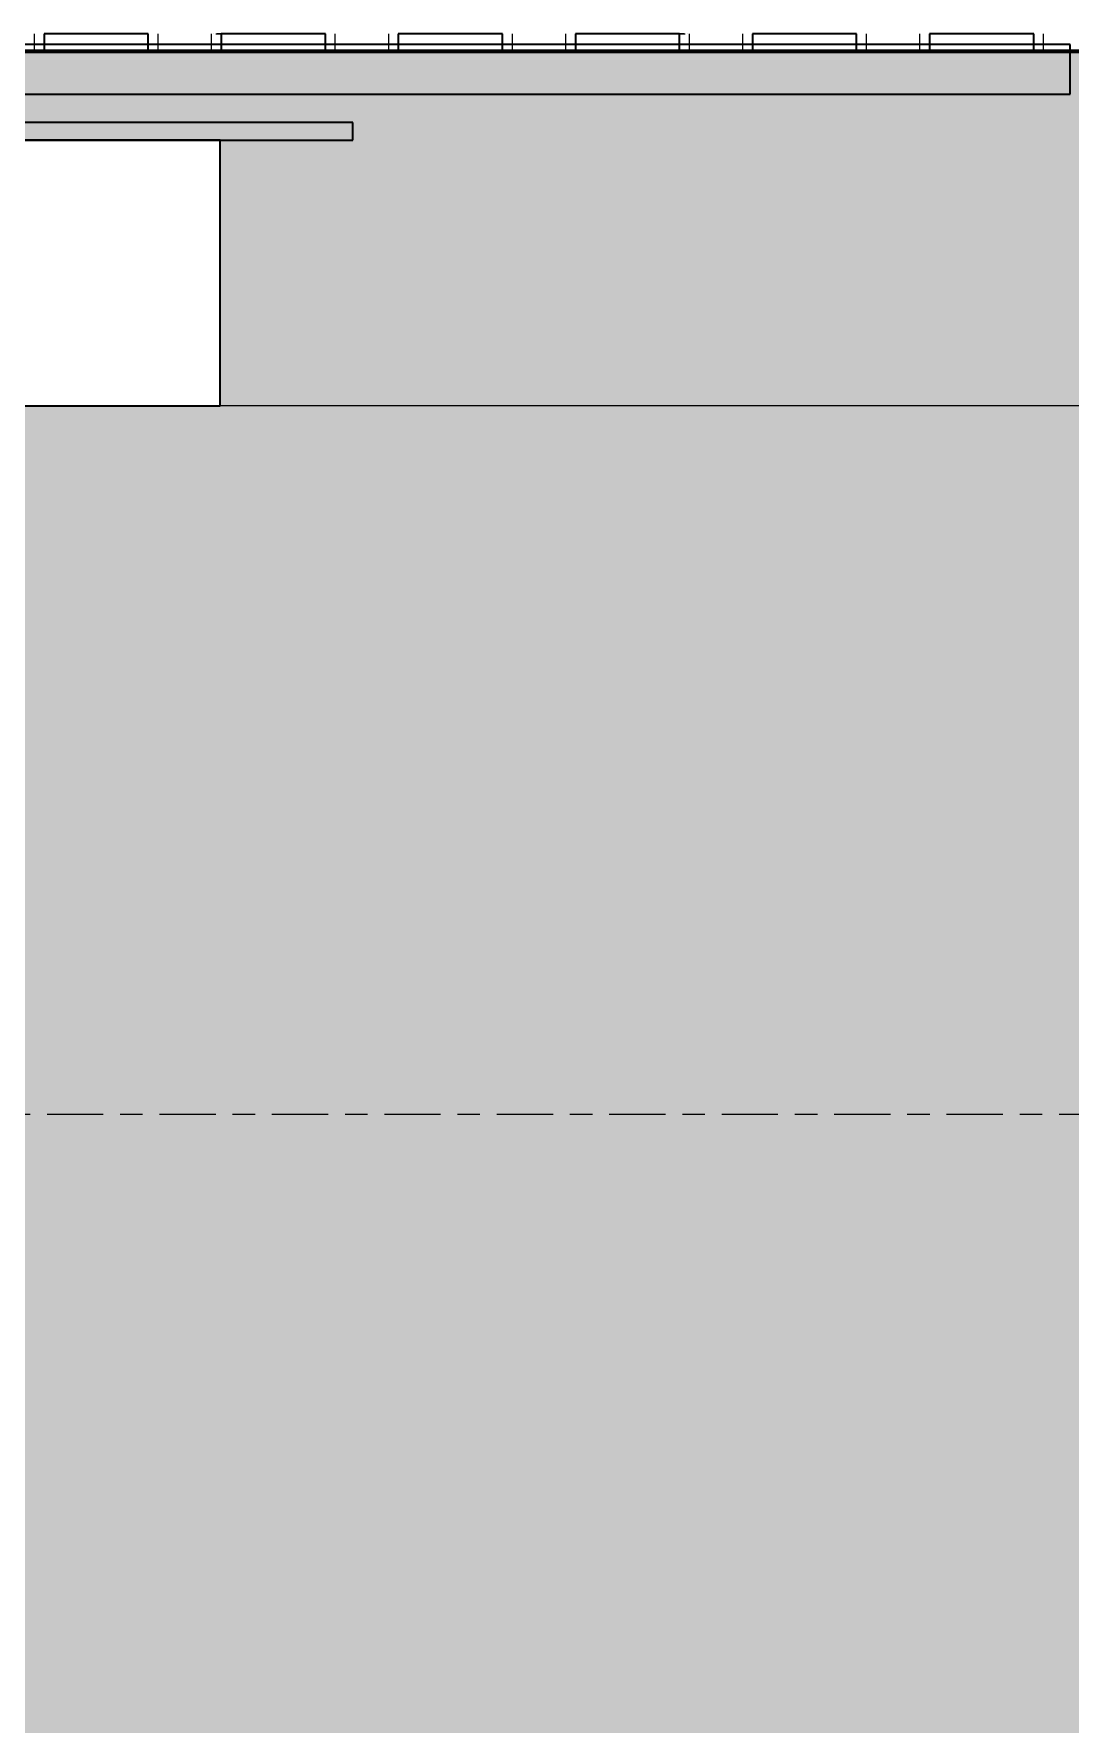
# Model space of a CAD drawing. Header units: millimetres. Extents: x -187664 to 435448, y -313239 to 299894.
# Drawn here: x 132931.4 to 133224.1, y -295469 to -294991.8 of the extents above; entities that cross this region are included whole.
import ezdxf

# ---------------------------------------------------------------- set-up
doc = ezdxf.new("R2010")
doc.units = ezdxf.units.MM
doc.linetypes.add('Centre', pattern=[31.75, 6.35, -4.7625, 15.875, -4.7625])
for name, color, linetype, lineweight in [('A-DETL-GENF', 2, 'Continuous', 35), ('A-DETL-THIN', 1, 'Continuous', 25), ('A-FLOR-FNSH', 2, 'Continuous', 70), ('A-FLOR-LEVL', 3, 'Continuous', 35), ('A-FLOR-PATT', 1, 'Continuous', 70), ('A-GENM', 1, 'Continuous', 9), ('P-SANR-FIXT', 2, 'Continuous', 35)]:
    doc.layers.add(name, color=color, linetype=linetype, lineweight=lineweight)
pattern_1 = [(50, (108217.3, -305821.75), (728.737, -63.756), [76.2, -838.2]), (355, (108217.3, -305821.75), (-140.972, 764.228), [60.96, -670.56]), (100.451, (108278, -305827.1), (587.77, 700.467), [64.76, -712.36]), (46.184, (108217.3, -305618.55), (1084.316, -168.17), [114.3, -1257.3]), (96.636, (108307.7, -305632.6), (949.61, 989.71), [97.14, -1068.54]), (351.184, (108217.3, -305618.6), (949.62, 989.7), [91.44, -1005.84]), (21, (108318.9, -305669.35), (606.458, -409.06), [76.2, -838.2]), (326, (108318.9, -305669.35), (247.208, 736.753), [60.96, -670.56]), (71.451, (108369.44, -305703.44), (853.668, 327.685), [64.76, -712.36]), (37.5, (108217.3, -305821.75), (12.3547, 338.22), [33.528, -628.904, 33.528, -647.192, -673.1]), (37.5, (108217.3, -305821.75), (12.3547, 338.22), [-1343.152, 33.528, -639.572]), (7.5, (108217.3, -305821.75), (267.279, 400.722), [33.528, -354.584, 33.528, -613.664, -256.54]), (7.5, (108217.3, -305821.75), (267.279, 400.722), [-1035.304, 33.528, -223.012]), (327.5, (107990.73, -305821.75), (542.3633, -22.9153), [33.528, -220.472, 33.528, -758.952, -1051.56]), (327.5, (107990.73, -305821.75), (542.3633, -22.9153), [-1046.48, 33.528, -1018.032]), (317.5, (107889.13, -305821.75), (592.517, 101.707), [33.528, -296.672, 33.528, -492.76, -746.76]), (317.5, (107889.13, -305821.75), (592.517, 101.707), [-856.488, 33.528, -713.232])]

# ---------------------------------------------------------------- blocks, each defined once
blk = doc.blocks.new('DPA_GM_Tactile Tile Line Base - Decision Tactile-16168317-2120-01 ENTRANCE 1 SECTION A')
at = {"layer": 'A-GENM'}
for p, q in [((-850318.69, 101455), (-850318.69, 101452)), ((-850318.69, 101455), (-850318.69, 101452)), ((-850318.69, 101455), (-850318.69, 101452)), ((-850318.69, 101455), (-850318.69, 101452)), ((-850318.69, 101455), (-850318.69, 101452)), ((-850318.69, 101455), (-850318.69, 101452)), ((-850318.69, 101455), (-850318.69, 101452)), ((-850318.69, 101455), (-850318.69, 101452)), ((-850318.69, 101455), (-850318.69, 101452)), ((-850318.69, 101455), (-850318.69, 101452)), ((-850318.69, 101455), (-850318.69, 101452)), ((-850318.69, 101455), (-850318.69, 101452)), ((-850318.69, 101455), (-850318.69, 101452)), ((-850318.69, 101455), (-850318.69, 101452)), ((-850318.69, 101455), (-850318.69, 101452)), ((-850318.69, 101455), (-850318.69, 101452)), ((-850318.69, 101455), (-850318.69, 101452)), ((-850318.69, 101455), (-850318.69, 101452)), ((-850318.69, 101455), (-850318.69, 101452)), ((-850318.69, 101455), (-850318.69, 101452)), ((-850318.69, 101455), (-850318.69, 101452)), ((-850318.69, 101455), (-850318.69, 101452)), ((-850318.69, 101455), (-850318.69, 101452)), ((-850318.69, 101455), (-850318.69, 101450)), ((-850301.19, 101455), (-850315.89, 101455)), ((-850301.19, 101455), (-850301.19, 101455)), ((-850301.19, 101455), (-850296.66, 101455)), ((-850296.66, 101455), (-850301.19, 101455)), ((-850301.19, 101455), (-850301.19, 101455)), ((-850301.19, 101455), (-850296.66, 101455)), ((-850296.66, 101455), (-850301.19, 101455)), ((-850301.19, 101455), (-850301.19, 101455)), ((-850301.19, 101455), (-850296.66, 101455)), ((-850296.66, 101455), (-850301.19, 101455)), ((-850301.19, 101455), (-850296.66, 101455)), ((-850296.66, 101455), (-850301.19, 101455)), ((-850301.19, 101455), (-850301.19, 101455)), ((-850301.19, 101455), (-850296.66, 101455)), ((-850296.66, 101455), (-850301.19, 101455)), ((-850301.19, 101455), (-850301.19, 101455)), ((-850301.19, 101455), (-850296.66, 101455)), ((-850296.66, 101455), (-850301.19, 101455)), ((-850301.19, 101455), (-850301.19, 101455)), ((-850301.19, 101455), (-850301.19, 101455)), ((-850301.19, 101455), (-850296.66, 101455)), ((-850296.66, 101455), (-850301.19, 101455)), ((-850301.19, 101455), (-850301.19, 101455)), ((-850301.19, 101455), (-850296.66, 101455)), ((-850296.66, 101455), (-850301.19, 101455)), ((-850301.19, 101455), (-850301.19, 101455)), ((-850301.19, 101455), (-850296.66, 101455)), ((-850296.66, 101455), (-850301.19, 101455)), ((-850301.19, 101455), (-850296.66, 101455)), ((-850296.66, 101455), (-850301.19, 101455)), ((-850301.19, 101455), (-850301.19, 101455)), ((-850301.19, 101455), (-850296.66, 101455)), ((-850296.66, 101455), (-850301.19, 101455)), ((-850301.19, 101455), (-850301.19, 101455)), ((-850301.19, 101455), (-850296.66, 101455)), ((-850296.66, 101455), (-850301.19, 101455)), ((-850301.19, 101455), (-850301.19, 101455)), ((-850301.19, 101455), (-850301.19, 101455)), ((-850301.19, 101455), (-850296.66, 101455)), ((-850296.66, 101455), (-850301.19, 101455)), ((-850301.19, 101455), (-850301.19, 101455)), ((-850301.19, 101455), (-850296.66, 101455)), ((-850296.66, 101455), (-850301.19, 101455)), ((-850301.19, 101455), (-850301.19, 101455)), ((-850301.19, 101455), (-850296.66, 101455)), ((-850296.66, 101455), (-850301.19, 101455)), ((-850301.19, 101455), (-850296.66, 101455)), ((-850296.66, 101455), (-850301.19, 101455)), ((-850301.19, 101455), (-850301.19, 101455)), ((-850301.19, 101455), (-850296.66, 101455)), ((-850296.66, 101455), (-850301.19, 101455)), ((-850301.19, 101455), (-850301.19, 101455)), ((-850301.19, 101455), (-850296.66, 101455)), ((-850296.66, 101455), (-850301.19, 101455)), ((-850301.19, 101455), (-850301.19, 101455)), ((-850301.19, 101455), (-850301.19, 101455)), ((-850301.19, 101455), (-850296.66, 101455)), ((-850296.66, 101455), (-850301.19, 101455)), ((-850301.19, 101455), (-850301.19, 101455)), ((-850301.19, 101455), (-850296.66, 101455)), ((-850296.66, 101455), (-850301.19, 101455)), ((-850301.19, 101455), (-850301.19, 101455)), ((-850301.19, 101455), (-850296.66, 101455)), ((-850296.66, 101455), (-850301.19, 101455)), ((-850301.19, 101455), (-850296.66, 101455)), ((-850296.66, 101455), (-850301.19, 101455)), ((-850301.19, 101455), (-850301.19, 101455)), ((-850301.19, 101455), (-850296.66, 101455)), ((-850296.66, 101455), (-850301.19, 101455)), ((-850301.19, 101455), (-850301.19, 101455)), ((-850297.06, 101455), (-850301.19, 101455)), ((-850296.36, 101455), (-850296.36, 101455)), ((-850296.36, 101455), (-850296.36, 101455)), ((-850296.36, 101455), (-850296.36, 101455)), ((-850296.36, 101455), (-850296.36, 101455)), ((-850296.36, 101455), (-850296.36, 101455)), ((-850296.36, 101455), (-850296.36, 101455)), ((-850296.36, 101455), (-850296.36, 101455)), ((-850296.36, 101455), (-850296.36, 101455)), ((-850296.36, 101455), (-850296.36, 101455)), ((-850296.36, 101455), (-850296.36, 101455)), ((-850296.36, 101455), (-850296.36, 101455)), ((-850296.36, 101455), (-850296.36, 101455)), ((-850296.36, 101455), (-850296.36, 101455)), ((-850296.36, 101455), (-850296.36, 101455)), ((-850296.36, 101455), (-850296.36, 101455)), ((-850296.36, 101455), (-850296.36, 101455)), ((-850296.36, 101455), (-850296.36, 101455)), ((-850296.36, 101455), (-850296.36, 101455)), ((-850296.36, 101455), (-850296.36, 101455)), ((-850296.36, 101455), (-850296.36, 101455)), ((-850296.36, 101455), (-850296.36, 101455)), ((-850296.36, 101455), (-850296.36, 101455)), ((-850296.36, 101455), (-850296.36, 101455)), ((-850286.49, 101455), (-850296.35, 101455)), ((-850283.69, 101452), (-850283.69, 101455)), ((-850283.69, 101452), (-850283.69, 101455)), ((-850283.69, 101452), (-850283.69, 101455)), ((-850283.69, 101452), (-850283.69, 101455)), ((-850283.69, 101452), (-850283.69, 101455)), ((-850283.69, 101452), (-850283.69, 101455)), ((-850283.69, 101452), (-850283.69, 101455)), ((-850283.69, 101452), (-850283.69, 101455)), ((-850283.69, 101452), (-850283.69, 101455)), ((-850283.69, 101452), (-850283.69, 101455)), ((-850283.69, 101452), (-850283.69, 101455)), ((-850283.69, 101452), (-850283.69, 101455)), ((-850283.69, 101452), (-850283.69, 101455)), ((-850283.69, 101452), (-850283.69, 101455)), ((-850283.69, 101452), (-850283.69, 101455)), ((-850283.69, 101452), (-850283.69, 101455)), ((-850283.69, 101452), (-850283.69, 101455)), ((-850283.69, 101452), (-850283.69, 101455)), ((-850283.69, 101452), (-850283.69, 101455)), ((-850283.69, 101452), (-850283.69, 101455)), ((-850283.69, 101452), (-850283.69, 101455)), ((-850283.69, 101452), (-850283.69, 101455)), ((-850283.69, 101452), (-850283.69, 101455)), ((-850283.69, 101450), (-850283.69, 101455)), ((-850268.69, 101455), (-850268.69, 101452)), ((-850268.69, 101455), (-850268.69, 101452)), ((-850268.69, 101455), (-850268.69, 101452)), ((-850268.69, 101455), (-850268.69, 101452)), ((-850268.69, 101455), (-850268.69, 101452)), ((-850268.69, 101455), (-850268.69, 101452)), ((-850268.69, 101455), (-850268.69, 101452)), ((-850268.69, 101455), (-850268.69, 101452)), ((-850268.69, 101455), (-850268.69, 101452)), ((-850268.69, 101455), (-850268.69, 101452)), ((-850268.69, 101455), (-850268.69, 101452)), ((-850268.69, 101455), (-850268.69, 101452)), ((-850268.69, 101455), (-850268.69, 101452)), ((-850268.69, 101455), (-850268.69, 101452)), ((-850268.69, 101455), (-850268.69, 101452)), ((-850268.69, 101455), (-850268.69, 101452)), ((-850268.69, 101455), (-850268.69, 101452)), ((-850268.69, 101455), (-850268.69, 101452)), ((-850268.69, 101455), (-850268.69, 101452)), ((-850268.69, 101455), (-850268.69, 101452)), ((-850268.69, 101455), (-850268.69, 101452)), ((-850268.69, 101455), (-850268.69, 101452)), ((-850268.69, 101455), (-850268.69, 101452)), ((-850268.69, 101455), (-850268.69, 101450)), ((-850268.09, 101455), (-850268.09, 101455)), ((-850268.09, 101455), (-850268.09, 101455)), ((-850268.09, 101455), (-850268.09, 101455)), ((-850268.09, 101455), (-850268.09, 101455)), ((-850268.09, 101455), (-850268.09, 101455)), ((-850268.09, 101455), (-850268.09, 101455)), ((-850268.09, 101455), (-850268.09, 101455)), ((-850268.09, 101455), (-850268.09, 101455)), ((-850268.09, 101455), (-850268.09, 101455)), ((-850268.09, 101455), (-850268.09, 101455)), ((-850268.09, 101455), (-850268.09, 101455)), ((-850268.09, 101455), (-850268.09, 101455)), ((-850268.09, 101455), (-850268.09, 101455)), ((-850268.09, 101455), (-850268.09, 101455)), ((-850268.09, 101455), (-850268.09, 101455)), ((-850268.09, 101455), (-850268.09, 101455)), ((-850268.09, 101455), (-850268.09, 101455)), ((-850268.09, 101455), (-850268.09, 101455)), ((-850268.09, 101455), (-850268.09, 101455)), ((-850268.09, 101455), (-850268.09, 101455)), ((-850268.09, 101455), (-850268.09, 101455)), ((-850268.09, 101455), (-850268.09, 101455)), ((-850268.09, 101455), (-850268.09, 101455)), ((-850267.44, 101455), (-850265.89, 101455)), ((-850259.78, 101455), (-850267.14, 101455)), ((-850259.94, 101455), (-850266.34, 101455)), ((-850266.34, 101455), (-850259.94, 101455)), ((-850259.94, 101455), (-850266.34, 101455)), ((-850266.34, 101455), (-850259.94, 101455)), ((-850259.94, 101455), (-850266.34, 101455)), ((-850266.34, 101455), (-850259.94, 101455)), ((-850259.94, 101455), (-850266.34, 101455)), ((-850266.34, 101455), (-850259.94, 101455)), ((-850259.94, 101455), (-850266.34, 101455)), ((-850266.34, 101455), (-850259.94, 101455)), ((-850259.94, 101455), (-850266.34, 101455)), ((-850266.34, 101455), (-850259.94, 101455)), ((-850259.94, 101455), (-850266.34, 101455)), ((-850266.34, 101455), (-850259.94, 101455)), ((-850259.94, 101455), (-850266.34, 101455)), ((-850266.34, 101455), (-850259.94, 101455)), ((-850259.94, 101455), (-850266.34, 101455)), ((-850266.34, 101455), (-850259.94, 101455)), ((-850259.94, 101455), (-850266.34, 101455)), ((-850266.34, 101455), (-850259.94, 101455)), ((-850259.94, 101455), (-850266.34, 101455)), ((-850266.34, 101455), (-850259.94, 101455)), ((-850259.94, 101455), (-850266.34, 101455)), ((-850266.34, 101455), (-850259.94, 101455)), ((-850259.94, 101455), (-850266.34, 101455)), ((-850266.34, 101455), (-850259.94, 101455)), ((-850259.94, 101455), (-850266.34, 101455)), ((-850266.34, 101455), (-850259.94, 101455)), ((-850259.94, 101455), (-850266.34, 101455)), ((-850266.34, 101455), (-850259.94, 101455)), ((-850259.94, 101455), (-850266.34, 101455)), ((-850266.34, 101455), (-850259.94, 101455)), ((-850259.94, 101455), (-850266.34, 101455)), ((-850266.34, 101455), (-850259.94, 101455)), ((-850259.94, 101455), (-850266.34, 101455)), ((-850266.34, 101455), (-850259.94, 101455)), ((-850259.94, 101455), (-850266.34, 101455)), ((-850266.34, 101455), (-850259.94, 101455)), ((-850259.94, 101455), (-850266.34, 101455)), ((-850266.34, 101455), (-850259.94, 101455)), ((-850259.94, 101455), (-850266.34, 101455)), ((-850266.34, 101455), (-850259.94, 101455)), ((-850259.94, 101455), (-850266.34, 101455)), ((-850266.34, 101455), (-850259.94, 101455)), ((-850259.94, 101455), (-850266.34, 101455)), ((-850266.34, 101455), (-850259.94, 101455)), ((-850251.19, 101455), (-850259.76, 101455)), ((-850259.76, 101455), (-850251.19, 101455)), ((-850251.19, 101455), (-850259.76, 101455)), ((-850259.76, 101455), (-850251.19, 101455)), ((-850251.19, 101455), (-850259.76, 101455)), ((-850259.76, 101455), (-850251.19, 101455)), ((-850251.19, 101455), (-850259.76, 101455)), ((-850259.76, 101455), (-850251.19, 101455)), ((-850251.19, 101455), (-850259.76, 101455)), ((-850259.76, 101455), (-850251.19, 101455)), ((-850251.19, 101455), (-850259.76, 101455)), ((-850259.76, 101455), (-850251.19, 101455)), ((-850251.19, 101455), (-850259.76, 101455)), ((-850259.76, 101455), (-850251.19, 101455)), ((-850251.19, 101455), (-850259.76, 101455)), ((-850259.76, 101455), (-850251.19, 101455)), ((-850251.19, 101455), (-850259.76, 101455)), ((-850259.76, 101455), (-850251.19, 101455)), ((-850251.19, 101455), (-850259.76, 101455)), ((-850259.76, 101455), (-850251.19, 101455)), ((-850251.19, 101455), (-850259.76, 101455)), ((-850259.76, 101455), (-850251.19, 101455)), ((-850251.19, 101455), (-850259.76, 101455)), ((-850259.76, 101455), (-850251.19, 101455)), ((-850251.19, 101455), (-850259.76, 101455)), ((-850259.76, 101455), (-850251.19, 101455)), ((-850251.19, 101455), (-850259.76, 101455)), ((-850259.76, 101455), (-850251.19, 101455)), ((-850251.19, 101455), (-850259.76, 101455)), ((-850259.76, 101455), (-850251.19, 101455)), ((-850251.19, 101455), (-850259.76, 101455)), ((-850259.76, 101455), (-850251.19, 101455)), ((-850251.19, 101455), (-850259.76, 101455)), ((-850259.76, 101455), (-850251.19, 101455)), ((-850251.19, 101455), (-850259.76, 101455)), ((-850259.76, 101455), (-850251.19, 101455)), ((-850251.19, 101455), (-850259.76, 101455)), ((-850259.76, 101455), (-850251.19, 101455)), ((-850251.19, 101455), (-850259.76, 101455)), ((-850259.76, 101455), (-850251.19, 101455)), ((-850251.19, 101455), (-850259.76, 101455)), ((-850259.76, 101455), (-850251.19, 101455)), ((-850251.19, 101455), (-850259.76, 101455)), ((-850259.76, 101455), (-850251.19, 101455)), ((-850251.19, 101455), (-850259.76, 101455)), ((-850259.76, 101455), (-850251.19, 101455)), ((-850251.19, 101455), (-850259.22, 101455)), ((-850251.19, 101455), (-850238.81, 101455)), ((-850238.81, 101455), (-850251.19, 101455)), ((-850251.19, 101455), (-850238.81, 101455)), ((-850238.81, 101455), (-850251.19, 101455)), ((-850251.19, 101455), (-850238.81, 101455)), ((-850238.81, 101455), (-850251.19, 101455)), ((-850251.19, 101455), (-850238.81, 101455)), ((-850238.81, 101455), (-850251.19, 101455)), ((-850251.19, 101455), (-850238.81, 101455)), ((-850238.81, 101455), (-850251.19, 101455)), ((-850251.19, 101455), (-850238.81, 101455)), ((-850238.81, 101455), (-850251.19, 101455)), ((-850251.19, 101455), (-850238.81, 101455)), ((-850238.81, 101455), (-850251.19, 101455)), ((-850251.19, 101455), (-850238.81, 101455)), ((-850238.81, 101455), (-850251.19, 101455)), ((-850251.19, 101455), (-850238.81, 101455)), ((-850238.81, 101455), (-850251.19, 101455)), ((-850251.19, 101455), (-850238.81, 101455)), ((-850238.81, 101455), (-850251.19, 101455)), ((-850251.19, 101455), (-850238.81, 101455)), ((-850238.81, 101455), (-850251.19, 101455)), ((-850251.19, 101455), (-850238.81, 101455)), ((-850238.81, 101455), (-850251.19, 101455)), ((-850251.19, 101455), (-850238.81, 101455)), ((-850238.81, 101455), (-850251.19, 101455)), ((-850251.19, 101455), (-850238.81, 101455)), ((-850238.81, 101455), (-850251.19, 101455)), ((-850251.19, 101455), (-850238.81, 101455)), ((-850238.81, 101455), (-850251.19, 101455)), ((-850251.19, 101455), (-850238.81, 101455)), ((-850238.81, 101455), (-850251.19, 101455)), ((-850251.19, 101455), (-850238.81, 101455)), ((-850238.81, 101455), (-850251.19, 101455)), ((-850251.19, 101455), (-850238.81, 101455)), ((-850238.81, 101455), (-850251.19, 101455)), ((-850251.19, 101455), (-850238.81, 101455)), ((-850238.81, 101455), (-850251.19, 101455)), ((-850251.19, 101455), (-850238.81, 101455)), ((-850238.81, 101455), (-850251.19, 101455)), ((-850251.19, 101455), (-850238.81, 101455)), ((-850238.81, 101455), (-850251.19, 101455)), ((-850251.19, 101455), (-850238.81, 101455)), ((-850238.81, 101455), (-850251.19, 101455)), ((-850251.19, 101455), (-850238.81, 101455)), ((-850238.81, 101455), (-850251.19, 101455)), ((-850237.69, 101455), (-850251.19, 101455)), ((-850237.66, 101455), (-850237.66, 101455)), ((-850237.66, 101455), (-850237.66, 101455)), ((-850237.66, 101455), (-850237.66, 101455)), ((-850237.66, 101455), (-850237.66, 101455)), ((-850237.66, 101455), (-850237.66, 101455)), ((-850237.66, 101455), (-850237.66, 101455)), ((-850237.66, 101455), (-850237.66, 101455)), ((-850237.66, 101455), (-850237.66, 101455)), ((-850237.66, 101455), (-850237.66, 101455)), ((-850237.66, 101455), (-850237.66, 101455)), ((-850237.66, 101455), (-850237.66, 101455)), ((-850237.66, 101455), (-850237.66, 101455)), ((-850237.66, 101455), (-850237.66, 101455)), ((-850237.66, 101455), (-850237.66, 101455)), ((-850237.66, 101455), (-850237.66, 101455)), ((-850237.66, 101455), (-850237.66, 101455)), ((-850237.66, 101455), (-850237.66, 101455)), ((-850237.66, 101455), (-850237.66, 101455)), ((-850237.66, 101455), (-850237.66, 101455)), ((-850237.66, 101455), (-850237.66, 101455)), ((-850237.66, 101455), (-850237.66, 101455)), ((-850237.66, 101455), (-850237.66, 101455)), ((-850237.66, 101455), (-850237.66, 101455)), ((-850236.49, 101455), (-850236.92, 101455)), ((-850233.69, 101452), (-850233.69, 101455)), ((-850233.69, 101452), (-850233.69, 101455)), ((-850233.69, 101452), (-850233.69, 101455)), ((-850233.69, 101452), (-850233.69, 101455)), ((-850233.69, 101452), (-850233.69, 101455)), ((-850233.69, 101452), (-850233.69, 101455)), ((-850233.69, 101452), (-850233.69, 101455)), ((-850233.69, 101452), (-850233.69, 101455)), ((-850233.69, 101452), (-850233.69, 101455)), ((-850233.69, 101452), (-850233.69, 101455)), ((-850233.69, 101452), (-850233.69, 101455)), ((-850233.69, 101452), (-850233.69, 101455)), ((-850233.69, 101452), (-850233.69, 101455)), ((-850233.69, 101452), (-850233.69, 101455)), ((-850233.69, 101452), (-850233.69, 101455)), ((-850233.69, 101452), (-850233.69, 101455)), ((-850233.69, 101452), (-850233.69, 101455)), ((-850233.69, 101452), (-850233.69, 101455)), ((-850233.69, 101452), (-850233.69, 101455)), ((-850233.69, 101452), (-850233.69, 101455)), ((-850233.69, 101452), (-850233.69, 101455)), ((-850233.69, 101452), (-850233.69, 101455)), ((-850233.69, 101452), (-850233.69, 101455)), ((-850233.69, 101450), (-850233.69, 101455)), ((-850218.69, 101455), (-850218.69, 101452)), ((-850218.69, 101455), (-850218.69, 101452)), ((-850218.69, 101455), (-850218.69, 101452)), ((-850218.69, 101455), (-850218.69, 101452)), ((-850218.69, 101455), (-850218.69, 101452)), ((-850218.69, 101455), (-850218.69, 101452)), ((-850218.69, 101455), (-850218.69, 101452)), ((-850218.69, 101455), (-850218.69, 101452)), ((-850218.69, 101455), (-850218.69, 101452)), ((-850218.69, 101455), (-850218.69, 101452)), ((-850218.69, 101455), (-850218.69, 101452)), ((-850218.69, 101455), (-850218.69, 101452)), ((-850218.69, 101455), (-850218.69, 101452)), ((-850218.69, 101455), (-850218.69, 101452)), ((-850218.69, 101455), (-850218.69, 101452)), ((-850218.69, 101455), (-850218.69, 101452)), ((-850218.69, 101455), (-850218.69, 101452)), ((-850218.69, 101455), (-850218.69, 101452)), ((-850218.69, 101455), (-850218.69, 101452)), ((-850218.69, 101455), (-850218.69, 101452)), ((-850218.69, 101455), (-850218.69, 101452)), ((-850218.69, 101455), (-850218.69, 101452)), ((-850218.69, 101455), (-850218.69, 101452)), ((-850218.69, 101455), (-850218.69, 101450)), ((-850209.22, 101455), (-850215.89, 101455)), ((-850201.19, 101455), (-850208.5, 101455)), ((-850201.19, 101455), (-850201.19, 101455)), ((-850201.19, 101455), (-850201.19, 101455)), ((-850201.19, 101455), (-850201.19, 101455)), ((-850201.19, 101455), (-850201.19, 101455)), ((-850201.19, 101455), (-850201.19, 101455)), ((-850201.19, 101455), (-850201.19, 101455)), ((-850201.19, 101455), (-850201.19, 101455)), ((-850201.19, 101455), (-850201.19, 101455)), ((-850201.19, 101455), (-850201.19, 101455)), ((-850201.19, 101455), (-850201.19, 101455)), ((-850201.19, 101455), (-850201.19, 101455)), ((-850201.19, 101455), (-850201.19, 101455)), ((-850201.19, 101455), (-850201.19, 101455)), ((-850201.19, 101455), (-850201.19, 101455)), ((-850201.19, 101455), (-850201.19, 101455)), ((-850201.19, 101455), (-850201.19, 101455)), ((-850201.19, 101455), (-850201.19, 101455)), ((-850201.19, 101455), (-850201.19, 101455)), ((-850201.19, 101455), (-850201.19, 101455)), ((-850201.19, 101455), (-850201.19, 101455)), ((-850201.19, 101455), (-850201.19, 101455)), ((-850201.19, 101455), (-850201.19, 101455)), ((-850201.19, 101455), (-850201.19, 101455)), ((-850201.19, 101455), (-850201.19, 101455)), ((-850201.19, 101455), (-850201.19, 101455)), ((-850201.19, 101455), (-850201.19, 101455)), ((-850201.19, 101455), (-850201.19, 101455)), ((-850201.19, 101455), (-850201.19, 101455)), ((-850201.19, 101455), (-850201.19, 101455)), ((-850201.19, 101455), (-850201.19, 101455)), ((-850201.19, 101455), (-850201.19, 101455)), ((-850201.19, 101455), (-850201.19, 101455)), ((-850201.19, 101455), (-850201.19, 101455)), ((-850201.19, 101455), (-850201.19, 101455)), ((-850201.19, 101455), (-850201.19, 101455)), ((-850201.19, 101455), (-850201.19, 101455)), ((-850201.19, 101455), (-850201.19, 101455)), ((-850201.19, 101455), (-850201.19, 101455)), ((-850201.19, 101455), (-850201.19, 101455)), ((-850201.19, 101455), (-850201.19, 101455)), ((-850201.19, 101455), (-850201.19, 101455)), ((-850201.19, 101455), (-850201.19, 101455)), ((-850201.19, 101455), (-850201.19, 101455)), ((-850201.19, 101455), (-850201.19, 101455)), ((-850201.19, 101455), (-850201.19, 101455)), ((-850201.19, 101455), (-850201.19, 101455)), ((-850193.8, 101455), (-850201.19, 101455)), ((-850186.49, 101455), (-850193.16, 101455)), ((-850183.69, 101452), (-850183.69, 101455)), ((-850183.69, 101452), (-850183.69, 101455)), ((-850183.69, 101452), (-850183.69, 101455)), ((-850183.69, 101452), (-850183.69, 101455)), ((-850183.69, 101452), (-850183.69, 101455)), ((-850183.69, 101452), (-850183.69, 101455)), ((-850183.69, 101452), (-850183.69, 101455)), ((-850183.69, 101452), (-850183.69, 101455)), ((-850183.69, 101452), (-850183.69, 101455)), ((-850183.69, 101452), (-850183.69, 101455)), ((-850183.69, 101452), (-850183.69, 101455)), ((-850183.69, 101452), (-850183.69, 101455)), ((-850183.69, 101452), (-850183.69, 101455)), ((-850183.69, 101452), (-850183.69, 101455)), ((-850183.69, 101452), (-850183.69, 101455)), ((-850183.69, 101452), (-850183.69, 101455)), ((-850183.69, 101452), (-850183.69, 101455)), ((-850183.69, 101452), (-850183.69, 101455)), ((-850183.69, 101452), (-850183.69, 101455)), ((-850183.69, 101452), (-850183.69, 101455)), ((-850183.69, 101452), (-850183.69, 101455)), ((-850183.69, 101452), (-850183.69, 101455)), ((-850183.69, 101452), (-850183.69, 101455)), ((-850183.69, 101450), (-850183.69, 101455)), ((-850168.69, 101455), (-850168.69, 101452)), ((-850168.69, 101455), (-850168.69, 101452)), ((-850168.69, 101455), (-850168.69, 101452)), ((-850168.69, 101455), (-850168.69, 101452)), ((-850168.69, 101455), (-850168.69, 101452)), ((-850168.69, 101455), (-850168.69, 101452)), ((-850168.69, 101455), (-850168.69, 101452)), ((-850168.69, 101455), (-850168.69, 101452)), ((-850168.69, 101455), (-850168.69, 101452)), ((-850168.69, 101455), (-850168.69, 101452)), ((-850168.69, 101455), (-850168.69, 101452)), ((-850168.69, 101455), (-850168.69, 101452)), ((-850168.69, 101455), (-850168.69, 101452)), ((-850168.69, 101455), (-850168.69, 101452)), ((-850168.69, 101455), (-850168.69, 101452)), ((-850168.69, 101455), (-850168.69, 101452)), ((-850168.69, 101455), (-850168.69, 101452)), ((-850168.69, 101455), (-850168.69, 101452)), ((-850168.69, 101455), (-850168.69, 101452)), ((-850168.69, 101455), (-850168.69, 101452)), ((-850168.69, 101455), (-850168.69, 101452)), ((-850168.69, 101455), (-850168.69, 101452)), ((-850168.69, 101455), (-850168.69, 101452)), ((-850168.69, 101455), (-850168.69, 101450)), ((-850165.46, 101455), (-850165.89, 101455)), ((-850164.63, 101455), (-850164.63, 101455)), ((-850164.63, 101455), (-850164.63, 101455)), ((-850164.63, 101455), (-850164.63, 101455)), ((-850164.63, 101455), (-850164.63, 101455)), ((-850164.63, 101455), (-850164.63, 101455)), ((-850164.63, 101455), (-850164.63, 101455)), ((-850164.63, 101455), (-850164.63, 101455)), ((-850164.63, 101455), (-850164.63, 101455)), ((-850164.63, 101455), (-850164.63, 101455)), ((-850164.63, 101455), (-850164.63, 101455)), ((-850164.63, 101455), (-850164.63, 101455)), ((-850164.63, 101455), (-850164.63, 101455)), ((-850164.63, 101455), (-850164.63, 101455)), ((-850164.63, 101455), (-850164.63, 101455)), ((-850164.63, 101455), (-850164.63, 101455)), ((-850164.63, 101455), (-850164.63, 101455)), ((-850164.63, 101455), (-850164.63, 101455)), ((-850164.63, 101455), (-850164.63, 101455)), ((-850164.63, 101455), (-850164.63, 101455)), ((-850164.63, 101455), (-850164.63, 101455)), ((-850164.63, 101455), (-850164.63, 101455)), ((-850164.63, 101455), (-850164.63, 101455)), ((-850164.63, 101455), (-850164.63, 101455)), ((-850151.19, 101455), (-850164.6, 101455)), ((-850151.19, 101455), (-850163.56, 101455)), ((-850163.56, 101455), (-850151.19, 101455)), ((-850151.19, 101455), (-850163.56, 101455)), ((-850163.56, 101455), (-850151.19, 101455)), ((-850151.19, 101455), (-850163.56, 101455)), ((-850163.56, 101455), (-850151.19, 101455)), ((-850151.19, 101455), (-850163.56, 101455)), ((-850163.56, 101455), (-850151.19, 101455)), ((-850151.19, 101455), (-850163.56, 101455)), ((-850163.56, 101455), (-850151.19, 101455)), ((-850151.19, 101455), (-850163.56, 101455)), ((-850163.56, 101455), (-850151.19, 101455)), ((-850151.19, 101455), (-850163.56, 101455)), ((-850163.56, 101455), (-850151.19, 101455)), ((-850151.19, 101455), (-850163.56, 101455)), ((-850163.56, 101455), (-850151.19, 101455)), ((-850151.19, 101455), (-850163.56, 101455)), ((-850163.56, 101455), (-850151.19, 101455)), ((-850151.19, 101455), (-850163.56, 101455)), ((-850163.56, 101455), (-850151.19, 101455)), ((-850151.19, 101455), (-850163.56, 101455)), ((-850163.56, 101455), (-850151.19, 101455)), ((-850151.19, 101455), (-850163.56, 101455)), ((-850163.56, 101455), (-850151.19, 101455)), ((-850151.19, 101455), (-850163.56, 101455)), ((-850163.56, 101455), (-850151.19, 101455)), ((-850151.19, 101455), (-850163.56, 101455)), ((-850163.56, 101455), (-850151.19, 101455)), ((-850151.19, 101455), (-850163.56, 101455)), ((-850163.56, 101455), (-850151.19, 101455)), ((-850151.19, 101455), (-850163.56, 101455)), ((-850163.56, 101455), (-850151.19, 101455)), ((-850151.19, 101455), (-850163.56, 101455)), ((-850163.56, 101455), (-850151.19, 101455)), ((-850151.19, 101455), (-850163.56, 101455)), ((-850163.56, 101455), (-850151.19, 101455)), ((-850151.19, 101455), (-850163.56, 101455)), ((-850163.56, 101455), (-850151.19, 101455)), ((-850151.19, 101455), (-850163.56, 101455)), ((-850163.56, 101455), (-850151.19, 101455)), ((-850151.19, 101455), (-850163.56, 101455)), ((-850163.56, 101455), (-850151.19, 101455)), ((-850151.19, 101455), (-850163.56, 101455)), ((-850163.56, 101455), (-850151.19, 101455)), ((-850151.19, 101455), (-850163.56, 101455)), ((-850163.56, 101455), (-850151.19, 101455)), ((-850151.19, 101455), (-850136.03, 101455)), ((-850136.03, 101455), (-850151.19, 101455)), ((-850151.19, 101455), (-850136.03, 101455)), ((-850136.03, 101455), (-850151.19, 101455)), ((-850151.19, 101455), (-850136.03, 101455)), ((-850136.03, 101455), (-850151.19, 101455)), ((-850151.19, 101455), (-850136.03, 101455)), ((-850136.03, 101455), (-850151.19, 101455)), ((-850151.19, 101455), (-850136.03, 101455)), ((-850136.03, 101455), (-850151.19, 101455)), ((-850151.19, 101455), (-850136.03, 101455)), ((-850136.03, 101455), (-850151.19, 101455)), ((-850151.19, 101455), (-850136.03, 101455)), ((-850136.03, 101455), (-850151.19, 101455)), ((-850151.19, 101455), (-850136.03, 101455)), ((-850136.03, 101455), (-850151.19, 101455)), ((-850151.19, 101455), (-850136.03, 101455)), ((-850136.03, 101455), (-850151.19, 101455)), ((-850151.19, 101455), (-850136.03, 101455)), ((-850136.03, 101455), (-850151.19, 101455)), ((-850151.19, 101455), (-850136.03, 101455)), ((-850136.03, 101455), (-850151.19, 101455)), ((-850151.19, 101455), (-850136.03, 101455)), ((-850136.03, 101455), (-850151.19, 101455)), ((-850151.19, 101455), (-850136.03, 101455)), ((-850136.03, 101455), (-850151.19, 101455)), ((-850151.19, 101455), (-850136.03, 101455)), ((-850136.03, 101455), (-850151.19, 101455)), ((-850151.19, 101455), (-850136.03, 101455)), ((-850136.03, 101455), (-850151.19, 101455)), ((-850151.19, 101455), (-850136.03, 101455)), ((-850136.03, 101455), (-850151.19, 101455)), ((-850151.19, 101455), (-850136.03, 101455)), ((-850136.03, 101455), (-850151.19, 101455)), ((-850151.19, 101455), (-850136.03, 101455)), ((-850136.03, 101455), (-850151.19, 101455)), ((-850151.19, 101455), (-850136.03, 101455)), ((-850136.03, 101455), (-850151.19, 101455)), ((-850151.19, 101455), (-850136.03, 101455)), ((-850136.03, 101455), (-850151.19, 101455)), ((-850151.19, 101455), (-850136.03, 101455)), ((-850136.03, 101455), (-850151.19, 101455)), ((-850151.19, 101455), (-850136.03, 101455)), ((-850136.03, 101455), (-850151.19, 101455)), ((-850151.19, 101455), (-850136.03, 101455)), ((-850136.03, 101455), (-850151.19, 101455)), ((-850135.17, 101455), (-850151.19, 101455)), ((-850136.49, 101455), (-850134.93, 101455)), ((-850134.28, 101455), (-850134.28, 101455)), ((-850134.28, 101455), (-850134.28, 101455)), ((-850134.28, 101455), (-850134.28, 101455)), ((-850134.28, 101455), (-850134.28, 101455)), ((-850134.28, 101455), (-850134.28, 101455)), ((-850134.28, 101455), (-850134.28, 101455)), ((-850134.28, 101455), (-850134.28, 101455)), ((-850134.28, 101455), (-850134.28, 101455)), ((-850134.28, 101455), (-850134.28, 101455)), ((-850134.28, 101455), (-850134.28, 101455)), ((-850134.28, 101455), (-850134.28, 101455)), ((-850134.28, 101455), (-850134.28, 101455)), ((-850134.28, 101455), (-850134.28, 101455)), ((-850134.28, 101455), (-850134.28, 101455)), ((-850134.28, 101455), (-850134.28, 101455)), ((-850134.28, 101455), (-850134.28, 101455)), ((-850134.28, 101455), (-850134.28, 101455)), ((-850134.28, 101455), (-850134.28, 101455)), ((-850134.28, 101455), (-850134.28, 101455)), ((-850134.28, 101455), (-850134.28, 101455)), ((-850134.28, 101455), (-850134.28, 101455)), ((-850134.28, 101455), (-850134.28, 101455)), ((-850134.28, 101455), (-850134.28, 101455)), ((-850133.69, 101452), (-850133.69, 101455)), ((-850133.69, 101452), (-850133.69, 101455)), ((-850133.69, 101452), (-850133.69, 101455)), ((-850133.69, 101452), (-850133.69, 101455)), ((-850133.69, 101452), (-850133.69, 101455)), ((-850133.69, 101452), (-850133.69, 101455)), ((-850133.69, 101452), (-850133.69, 101455)), ((-850133.69, 101452), (-850133.69, 101455)), ((-850133.69, 101452), (-850133.69, 101455)), ((-850133.69, 101452), (-850133.69, 101455)), ((-850133.69, 101452), (-850133.69, 101455)), ((-850133.69, 101452), (-850133.69, 101455)), ((-850133.69, 101452), (-850133.69, 101455)), ((-850133.69, 101452), (-850133.69, 101455)), ((-850133.69, 101452), (-850133.69, 101455)), ((-850133.69, 101452), (-850133.69, 101455)), ((-850133.69, 101452), (-850133.69, 101455)), ((-850133.69, 101452), (-850133.69, 101455)), ((-850133.69, 101452), (-850133.69, 101455)), ((-850133.69, 101452), (-850133.69, 101455)), ((-850133.69, 101452), (-850133.69, 101455)), ((-850133.69, 101452), (-850133.69, 101455)), ((-850133.69, 101452), (-850133.69, 101455)), ((-850133.69, 101450), (-850133.69, 101455)), ((-850118.69, 101455), (-850118.69, 101452)), ((-850118.69, 101455), (-850118.69, 101452)), ((-850118.69, 101455), (-850118.69, 101452)), ((-850118.69, 101455), (-850118.69, 101452)), ((-850118.69, 101455), (-850118.69, 101452)), ((-850118.69, 101455), (-850118.69, 101452)), ((-850118.69, 101455), (-850118.69, 101452)), ((-850118.69, 101455), (-850118.69, 101452)), ((-850118.69, 101455), (-850118.69, 101452)), ((-850118.69, 101455), (-850118.69, 101452)), ((-850118.69, 101455), (-850118.69, 101452)), ((-850118.69, 101455), (-850118.69, 101452)), ((-850118.69, 101455), (-850118.69, 101452)), ((-850118.69, 101455), (-850118.69, 101452)), ((-850118.69, 101455), (-850118.69, 101452)), ((-850118.69, 101455), (-850118.69, 101452)), ((-850118.69, 101455), (-850118.69, 101452)), ((-850118.69, 101455), (-850118.69, 101452)), ((-850118.69, 101455), (-850118.69, 101452)), ((-850118.69, 101455), (-850118.69, 101452)), ((-850118.69, 101455), (-850118.69, 101452)), ((-850118.69, 101455), (-850118.69, 101452)), ((-850118.69, 101455), (-850118.69, 101452)), ((-850118.69, 101455), (-850118.69, 101450)), ((-850105.94, 101455), (-850115.89, 101455)), ((-850105.93, 101455), (-850105.93, 101455)), ((-850105.93, 101455), (-850105.93, 101455)), ((-850105.93, 101455), (-850105.93, 101455)), ((-850105.93, 101455), (-850105.93, 101455)), ((-850105.93, 101455), (-850105.93, 101455)), ((-850105.93, 101455), (-850105.93, 101455)), ((-850105.93, 101455), (-850105.93, 101455)), ((-850105.93, 101455), (-850105.93, 101455)), ((-850105.93, 101455), (-850105.93, 101455)), ((-850105.93, 101455), (-850105.93, 101455)), ((-850105.93, 101455), (-850105.93, 101455)), ((-850105.93, 101455), (-850105.93, 101455)), ((-850105.93, 101455), (-850105.93, 101455)), ((-850105.93, 101455), (-850105.93, 101455)), ((-850105.93, 101455), (-850105.93, 101455)), ((-850105.93, 101455), (-850105.93, 101455)), ((-850105.93, 101455), (-850105.93, 101455)), ((-850105.93, 101455), (-850105.93, 101455)), ((-850105.93, 101455), (-850105.93, 101455)), ((-850105.93, 101455), (-850105.93, 101455)), ((-850105.93, 101455), (-850105.93, 101455)), ((-850105.93, 101455), (-850105.93, 101455)), ((-850105.93, 101455), (-850105.93, 101455)), ((-850101.19, 101455), (-850105.72, 101455)), ((-850105.72, 101455), (-850101.19, 101455)), ((-850101.19, 101455), (-850105.72, 101455)), ((-850105.72, 101455), (-850101.19, 101455)), ((-850101.19, 101455), (-850105.72, 101455)), ((-850105.72, 101455), (-850101.19, 101455)), ((-850101.19, 101455), (-850105.72, 101455)), ((-850105.72, 101455), (-850101.19, 101455)), ((-850101.19, 101455), (-850105.72, 101455)), ((-850105.72, 101455), (-850101.19, 101455)), ((-850101.19, 101455), (-850105.72, 101455)), ((-850105.72, 101455), (-850101.19, 101455)), ((-850101.19, 101455), (-850105.72, 101455)), ((-850105.72, 101455), (-850101.19, 101455)), ((-850101.19, 101455), (-850105.72, 101455)), ((-850105.72, 101455), (-850101.19, 101455)), ((-850101.19, 101455), (-850105.72, 101455)), ((-850105.72, 101455), (-850101.19, 101455)), ((-850101.19, 101455), (-850105.72, 101455)), ((-850105.72, 101455), (-850101.19, 101455)), ((-850101.19, 101455), (-850105.72, 101455)), ((-850105.72, 101455), (-850101.19, 101455)), ((-850101.19, 101455), (-850105.72, 101455)), ((-850105.72, 101455), (-850101.19, 101455)), ((-850101.19, 101455), (-850105.72, 101455)), ((-850105.72, 101455), (-850101.19, 101455)), ((-850101.19, 101455), (-850105.72, 101455)), ((-850105.72, 101455), (-850101.19, 101455)), ((-850101.19, 101455), (-850105.72, 101455)), ((-850105.72, 101455), (-850101.19, 101455)), ((-850101.19, 101455), (-850105.72, 101455)), ((-850105.72, 101455), (-850101.19, 101455)), ((-850101.19, 101455), (-850105.72, 101455)), ((-850105.72, 101455), (-850101.19, 101455)), ((-850101.19, 101455), (-850105.72, 101455)), ((-850105.72, 101455), (-850101.19, 101455)), ((-850101.19, 101455), (-850105.72, 101455)), ((-850105.72, 101455), (-850101.19, 101455)), ((-850101.19, 101455), (-850105.72, 101455)), ((-850105.72, 101455), (-850101.19, 101455)), ((-850101.19, 101455), (-850105.72, 101455)), ((-850105.72, 101455), (-850101.19, 101455)), ((-850101.19, 101455), (-850105.72, 101455)), ((-850105.72, 101455), (-850101.19, 101455)), ((-850101.19, 101455), (-850105.72, 101455)), ((-850105.72, 101455), (-850101.19, 101455)), ((-850101.19, 101455), (-850105.32, 101455)), ((-850101.19, 101455), (-850092.44, 101455)), ((-850092.44, 101455), (-850101.19, 101455)), ((-850101.19, 101455), (-850092.44, 101455)), ((-850092.44, 101455), (-850101.19, 101455)), ((-850101.19, 101455), (-850092.44, 101455)), ((-850092.44, 101455), (-850101.19, 101455)), ((-850101.19, 101455), (-850092.44, 101455)), ((-850092.44, 101455), (-850101.19, 101455)), ((-850101.19, 101455), (-850092.44, 101455)), ((-850092.44, 101455), (-850101.19, 101455)), ((-850101.19, 101455), (-850092.44, 101455)), ((-850092.44, 101455), (-850101.19, 101455)), ((-850101.19, 101455), (-850092.44, 101455)), ((-850092.44, 101455), (-850101.19, 101455)), ((-850101.19, 101455), (-850092.44, 101455)), ((-850092.44, 101455), (-850101.19, 101455)), ((-850101.19, 101455), (-850092.44, 101455)), ((-850092.44, 101455), (-850101.19, 101455)), ((-850101.19, 101455), (-850092.44, 101455)), ((-850092.44, 101455), (-850101.19, 101455)), ((-850101.19, 101455), (-850092.44, 101455)), ((-850092.44, 101455), (-850101.19, 101455)), ((-850101.19, 101455), (-850092.44, 101455)), ((-850092.44, 101455), (-850101.19, 101455)), ((-850101.19, 101455), (-850092.44, 101455)), ((-850092.44, 101455), (-850101.19, 101455)), ((-850101.19, 101455), (-850092.44, 101455)), ((-850092.44, 101455), (-850101.19, 101455)), ((-850101.19, 101455), (-850092.44, 101455)), ((-850092.44, 101455), (-850101.19, 101455)), ((-850101.19, 101455), (-850092.44, 101455)), ((-850092.44, 101455), (-850101.19, 101455)), ((-850101.19, 101455), (-850092.44, 101455)), ((-850092.44, 101455), (-850101.19, 101455)), ((-850101.19, 101455), (-850092.44, 101455)), ((-850092.44, 101455), (-850101.19, 101455)), ((-850101.19, 101455), (-850092.44, 101455)), ((-850092.44, 101455), (-850101.19, 101455)), ((-850101.19, 101455), (-850092.44, 101455)), ((-850092.44, 101455), (-850101.19, 101455)), ((-850101.19, 101455), (-850092.44, 101455)), ((-850092.44, 101455), (-850101.19, 101455)), ((-850101.19, 101455), (-850092.44, 101455)), ((-850092.44, 101455), (-850101.19, 101455)), ((-850101.19, 101455), (-850092.44, 101455)), ((-850092.44, 101455), (-850101.19, 101455)), ((-850086.49, 101455), (-850101.19, 101455)), ((-850091.2, 101455), (-850091.2, 101455)), ((-850091.2, 101455), (-850091.2, 101455)), ((-850091.2, 101455), (-850091.2, 101455)), ((-850091.2, 101455), (-850091.2, 101455)), ((-850091.2, 101455), (-850091.2, 101455)), ((-850091.2, 101455), (-850091.2, 101455)), ((-850091.2, 101455), (-850091.2, 101455)), ((-850091.2, 101455), (-850091.2, 101455)), ((-850091.2, 101455), (-850091.2, 101455)), ((-850091.2, 101455), (-850091.2, 101455)), ((-850091.2, 101455), (-850091.2, 101455)), ((-850091.2, 101455), (-850091.2, 101455)), ((-850091.2, 101455), (-850091.2, 101455)), ((-850091.2, 101455), (-850091.2, 101455)), ((-850091.2, 101455), (-850091.2, 101455)), ((-850091.2, 101455), (-850091.2, 101455)), ((-850091.2, 101455), (-850091.2, 101455)), ((-850091.2, 101455), (-850091.2, 101455)), ((-850091.2, 101455), (-850091.2, 101455)), ((-850091.2, 101455), (-850091.2, 101455)), ((-850091.2, 101455), (-850091.2, 101455)), ((-850091.2, 101455), (-850091.2, 101455)), ((-850091.2, 101455), (-850091.2, 101455)), ((-850083.69, 101452), (-850083.69, 101455)), ((-850083.69, 101452), (-850083.69, 101455)), ((-850083.69, 101452), (-850083.69, 101455)), ((-850083.69, 101452), (-850083.69, 101455)), ((-850083.69, 101452), (-850083.69, 101455)), ((-850083.69, 101452), (-850083.69, 101455)), ((-850083.69, 101452), (-850083.69, 101455)), ((-850083.69, 101452), (-850083.69, 101455)), ((-850083.69, 101452), (-850083.69, 101455)), ((-850083.69, 101452), (-850083.69, 101455)), ((-850083.69, 101452), (-850083.69, 101455)), ((-850083.69, 101452), (-850083.69, 101455)), ((-850083.69, 101452), (-850083.69, 101455)), ((-850083.69, 101452), (-850083.69, 101455)), ((-850083.69, 101452), (-850083.69, 101455)), ((-850083.69, 101452), (-850083.69, 101455)), ((-850083.69, 101452), (-850083.69, 101455)), ((-850083.69, 101452), (-850083.69, 101455)), ((-850083.69, 101452), (-850083.69, 101455)), ((-850083.69, 101452), (-850083.69, 101455)), ((-850083.69, 101452), (-850083.69, 101455)), ((-850083.69, 101452), (-850083.69, 101455)), ((-850083.69, 101452), (-850083.69, 101455)), ((-850083.69, 101450), (-850083.69, 101455)), ((-850068.69, 101455), (-850068.69, 101452)), ((-850068.69, 101455), (-850068.69, 101452)), ((-850068.69, 101455), (-850068.69, 101452)), ((-850068.69, 101455), (-850068.69, 101452)), ((-850068.69, 101455), (-850068.69, 101452)), ((-850068.69, 101455), (-850068.69, 101452)), ((-850068.69, 101455), (-850068.69, 101452)), ((-850068.69, 101455), (-850068.69, 101452)), ((-850068.69, 101455), (-850068.69, 101452)), ((-850068.69, 101455), (-850068.69, 101452)), ((-850068.69, 101455), (-850068.69, 101452)), ((-850068.69, 101455), (-850068.69, 101452)), ((-850068.69, 101455), (-850068.69, 101452)), ((-850068.69, 101455), (-850068.69, 101452)), ((-850068.69, 101455), (-850068.69, 101452)), ((-850068.69, 101455), (-850068.69, 101452)), ((-850068.69, 101455), (-850068.69, 101452)), ((-850068.69, 101455), (-850068.69, 101452)), ((-850068.69, 101455), (-850068.69, 101452)), ((-850068.69, 101455), (-850068.69, 101452)), ((-850068.69, 101455), (-850068.69, 101452)), ((-850068.69, 101455), (-850068.69, 101452)), ((-850068.69, 101455), (-850068.69, 101452)), ((-850068.69, 101455), (-850068.69, 101450)), ((-850062.66, 101455), (-850065.89, 101455)), ((-850051.19, 101455), (-850062.02, 101455)), ((-850051.19, 101455), (-850051.19, 101455)), ((-850051.19, 101455), (-850047.31, 101455)), ((-850047.31, 101455), (-850051.19, 101455)), ((-850051.19, 101455), (-850051.19, 101455)), ((-850051.19, 101455), (-850047.31, 101455)), ((-850047.31, 101455), (-850051.19, 101455)), ((-850051.19, 101455), (-850051.19, 101455)), ((-850051.19, 101455), (-850047.31, 101455)), ((-850047.31, 101455), (-850051.19, 101455)), ((-850051.19, 101455), (-850047.31, 101455)), ((-850047.31, 101455), (-850051.19, 101455)), ((-850051.19, 101455), (-850051.19, 101455)), ((-850051.19, 101455), (-850047.31, 101455)), ((-850047.31, 101455), (-850051.19, 101455)), ((-850051.19, 101455), (-850051.19, 101455)), ((-850051.19, 101455), (-850047.31, 101455)), ((-850047.31, 101455), (-850051.19, 101455)), ((-850051.19, 101455), (-850051.19, 101455)), ((-850051.19, 101455), (-850051.19, 101455)), ((-850051.19, 101455), (-850047.31, 101455)), ((-850047.31, 101455), (-850051.19, 101455)), ((-850051.19, 101455), (-850051.19, 101455)), ((-850051.19, 101455), (-850047.31, 101455)), ((-850047.31, 101455), (-850051.19, 101455)), ((-850051.19, 101455), (-850051.19, 101455)), ((-850051.19, 101455), (-850047.31, 101455)), ((-850047.31, 101455), (-850051.19, 101455)), ((-850051.19, 101455), (-850047.31, 101455)), ((-850047.31, 101455), (-850051.19, 101455)), ((-850051.19, 101455), (-850051.19, 101455)), ((-850051.19, 101455), (-850047.31, 101455)), ((-850047.31, 101455), (-850051.19, 101455)), ((-850051.19, 101455), (-850051.19, 101455)), ((-850051.19, 101455), (-850047.31, 101455)), ((-850047.31, 101455), (-850051.19, 101455)), ((-850051.19, 101455), (-850051.19, 101455)), ((-850051.19, 101455), (-850051.19, 101455)), ((-850051.19, 101455), (-850047.31, 101455)), ((-850047.31, 101455), (-850051.19, 101455)), ((-850051.19, 101455), (-850051.19, 101455)), ((-850051.19, 101455), (-850047.31, 101455)), ((-850047.31, 101455), (-850051.19, 101455)), ((-850051.19, 101455), (-850051.19, 101455)), ((-850051.19, 101455), (-850047.31, 101455)), ((-850047.31, 101455), (-850051.19, 101455)), ((-850051.19, 101455), (-850047.31, 101455)), ((-850047.31, 101455), (-850051.19, 101455)), ((-850051.19, 101455), (-850051.19, 101455)), ((-850051.19, 101455), (-850047.31, 101455)), ((-850047.31, 101455), (-850051.19, 101455)), ((-850051.19, 101455), (-850051.19, 101455)), ((-850051.19, 101455), (-850047.31, 101455)), ((-850047.31, 101455), (-850051.19, 101455)), ((-850051.19, 101455), (-850051.19, 101455)), ((-850051.19, 101455), (-850051.19, 101455)), ((-850051.19, 101455), (-850047.31, 101455)), ((-850047.31, 101455), (-850051.19, 101455)), ((-850051.19, 101455), (-850051.19, 101455)), ((-850051.19, 101455), (-850047.31, 101455)), ((-850047.31, 101455), (-850051.19, 101455)), ((-850051.19, 101455), (-850051.19, 101455)), ((-850051.19, 101455), (-850047.31, 101455)), ((-850047.31, 101455), (-850051.19, 101455)), ((-850051.19, 101455), (-850047.31, 101455)), ((-850047.31, 101455), (-850051.19, 101455)), ((-850051.19, 101455), (-850051.19, 101455)), ((-850051.19, 101455), (-850047.31, 101455)), ((-850047.31, 101455), (-850051.19, 101455)), ((-850051.19, 101455), (-850051.19, 101455)), ((-850047.32, 101455), (-850051.19, 101455)), ((-850036.49, 101455), (-850047.06, 101455)), ((-850046.66, 101455), (-850046.66, 101455)), ((-850046.66, 101455), (-850046.66, 101455)), ((-850046.66, 101455), (-850046.66, 101455)), ((-850046.66, 101455), (-850046.66, 101455)), ((-850046.66, 101455), (-850046.66, 101455)), ((-850046.66, 101455), (-850046.66, 101455)), ((-850046.66, 101455), (-850046.66, 101455)), ((-850046.66, 101455), (-850046.66, 101455)), ((-850046.66, 101455), (-850046.66, 101455)), ((-850046.66, 101455), (-850046.66, 101455)), ((-850046.66, 101455), (-850046.66, 101455)), ((-850046.66, 101455), (-850046.66, 101455)), ((-850046.66, 101455), (-850046.66, 101455)), ((-850046.66, 101455), (-850046.66, 101455)), ((-850046.66, 101455), (-850046.66, 101455)), ((-850046.66, 101455), (-850046.66, 101455)), ((-850046.66, 101455), (-850046.66, 101455)), ((-850046.66, 101455), (-850046.66, 101455)), ((-850046.66, 101455), (-850046.66, 101455)), ((-850046.66, 101455), (-850046.66, 101455)), ((-850046.66, 101455), (-850046.66, 101455)), ((-850046.66, 101455), (-850046.66, 101455)), ((-850046.66, 101455), (-850046.66, 101455)), ((-850033.69, 101452), (-850033.69, 101455)), ((-850033.69, 101452), (-850033.69, 101455)), ((-850033.69, 101452), (-850033.69, 101455)), ((-850033.69, 101452), (-850033.69, 101455)), ((-850033.69, 101452), (-850033.69, 101455)), ((-850033.69, 101452), (-850033.69, 101455)), ((-850033.69, 101452), (-850033.69, 101455)), ((-850033.69, 101452), (-850033.69, 101455)), ((-850033.69, 101452), (-850033.69, 101455)), ((-850033.69, 101452), (-850033.69, 101455)), ((-850033.69, 101452), (-850033.69, 101455)), ((-850033.69, 101452), (-850033.69, 101455)), ((-850033.69, 101452), (-850033.69, 101455)), ((-850033.69, 101452), (-850033.69, 101455)), ((-850033.69, 101452), (-850033.69, 101455)), ((-850033.69, 101452), (-850033.69, 101455)), ((-850033.69, 101452), (-850033.69, 101455)), ((-850033.69, 101452), (-850033.69, 101455)), ((-850033.69, 101452), (-850033.69, 101455)), ((-850033.69, 101452), (-850033.69, 101455)), ((-850033.69, 101452), (-850033.69, 101455)), ((-850033.69, 101452), (-850033.69, 101455)), ((-850033.69, 101452), (-850033.69, 101455)), ((-850033.69, 101450), (-850033.69, 101455)), ((-850325.68, 101452), (-850318.09, 101452)), ((-850325.68, 101452), (-850318.09, 101452)), ((-850325.68, 101452), (-850318.09, 101452)), ((-850284.28, 101452), (-850268.09, 101452)), ((-850284.28, 101452), (-850268.09, 101452)), ((-850284.28, 101452), (-850268.09, 101452)), ((-850234.28, 101452), (-850218.09, 101452)), ((-850234.28, 101452), (-850218.09, 101452)), ((-850234.28, 101452), (-850218.09, 101452)), ((-850184.28, 101452), (-850168.09, 101452)), ((-850184.28, 101452), (-850168.09, 101452)), ((-850184.28, 101452), (-850168.09, 101452)), ((-850134.28, 101452), (-850118.09, 101452)), ((-850134.28, 101452), (-850118.09, 101452)), ((-850134.28, 101452), (-850118.09, 101452)), ((-850084.28, 101452), (-850068.09, 101452)), ((-850084.28, 101452), (-850068.09, 101452)), ((-850084.28, 101452), (-850068.09, 101452)), ((-850034.28, 101452), (-850026.19, 101452)), ((-850034.28, 101452), (-850026.19, 101452)), ((-850034.28, 101452), (-850026.19, 101452)), ((-850026.19, 101450), (-850026.19, 101452)), ((-850026.19, 101450), (-850026.19, 101452)), ((-850026.19, 101450), (-850026.19, 101452))]:
    blk.add_line(p, q, dxfattribs=at)
at = {"layer": 'A-GENM', "lineweight": 35}
for p, q in [((-850286.49, 101455), (-850315.89, 101455)), ((-850315.89, 101455), (-850315.89, 101450)), ((-850286.49, 101450), (-850286.49, 101455)), ((-850236.49, 101455), (-850265.89, 101455)), ((-850265.89, 101455), (-850265.89, 101450)), ((-850236.49, 101450), (-850236.49, 101455)), ((-850186.49, 101455), (-850215.89, 101455)), ((-850215.89, 101455), (-850215.89, 101450)), ((-850186.49, 101450), (-850186.49, 101455)), ((-850136.49, 101455), (-850165.89, 101455)), ((-850165.89, 101455), (-850165.89, 101450)), ((-850136.49, 101450), (-850136.49, 101455)), ((-850086.49, 101455), (-850115.89, 101455)), ((-850115.89, 101455), (-850115.89, 101450)), ((-850086.49, 101450), (-850086.49, 101455)), ((-850036.49, 101455), (-850065.89, 101455)), ((-850065.89, 101455), (-850065.89, 101450)), ((-850036.49, 101450), (-850036.49, 101455)), ((-850026.19, 101452), (-850326.19, 101452)), ((-850315.89, 101450), (-850286.49, 101450)), ((-850265.89, 101450), (-850236.49, 101450)), ((-850215.89, 101450), (-850186.49, 101450)), ((-850165.89, 101450), (-850136.49, 101450)), ((-850115.89, 101450), (-850086.49, 101450)), ((-850065.89, 101450), (-850036.49, 101450)), ((-850026.19, 101438), (-850026.19, 101452)), ((-850326.19, 101438), (-850026.19, 101438))]:
    blk.add_line(p, q, dxfattribs=at)
blk = doc.blocks.new('PB-DRAIN-CHANNEL_TYPE B_GRATING - 175W X 100D-17980728-2120-01 ENTRANCE 1 SECTION A')
at = {"layer": 'P-SANR-FIXT', "color": 215}
for p, q in [((-850228.69, 101430), (-850331.19, 101430)), ((-850228.69, 101425), (-850228.69, 101430)), ((-850266.19, 101425), (-850353.69, 101425)), ((-850326.19, 101425), (-850228.69, 101425)), ((-850266.19, 101350), (-850266.19, 101425)), ((-850353.69, 101350), (-850266.19, 101350))]:
    blk.add_line(p, q, dxfattribs=at)

msp = doc.modelspace()

# ---------------------------------------------------------------- hatches: boundary and pattern name
at = {"layer": 'A-DETL-GENF', "lineweight": 9}
h = msp.add_hatch(dxfattribs=at)
h.set_pattern_fill('FP_32', color=9, style=0, pattern_type=2)
h.set_pattern_definition([(45, (108217.3, -305821.75), (0, 449.0128), [317.5, -317.5]), (45, (108133.1, -305737.56), (0, 449.0128), [317.5, -317.5]), (45, (108048.92, -305653.38), (0, 449.0128), [317.5, -317.5]), (135, (108048.92, -305597.24), (-449.0128, 3e-14), [317.5, -317.5]), (135, (108133.1, -305513.05), (-449.0128, 3e-14), [317.5, -317.5]), (135, (108217.3, -305428.87), (-449.0128, 3e-14), [317.5, -317.5])])
h.paths.add_polyline_path([(136587.105, -298446.753), (140337.53, -298446.753), (140337.53, -295376.753), (134242.328, -295376.753), (134242.328, -295096.753), (116692.516, -295096.753), (122478.88, -298446.753), (132836.68, -298446.753)])
h.paths.add_polyline_path([(91582.004, -298446.753), (103688.193, -298446.753), (103688.193, -295296.753), (88643.88, -295296.753), (88643.88, -295146.753), (83446.795, -295146.753), (83446.795, -295376.753), (80330.729, -295376.753), (80330.729, -298446.753), (87831.579, -298446.753)])
at = {"layer": 'A-FLOR-PATT', "lineweight": 9}
h = msp.add_hatch(dxfattribs=at)
h.set_pattern_fill('FP_1', color=256, style=0, pattern_type=2)
h.set_pattern_definition(pattern_1)
h.paths.add_polyline_path([(88643.88, -295146.753), (88643.88, -294996.753), (83823.555, -294996.753), (83823.555, -295146.753), (88534.783, -295146.753)])
h.paths.add_polyline_path([(132984.066, -295096.753), (134107.049, -295096.753), (134107.049, -294996.753), (132919.066, -294996.753), (132919.066, -295016.753), (132896.566, -295016.753), (132896.566, -295021.753), (132984.066, -295021.753), (132984.066, -295046.116)])
h.paths.add_polyline_path([(132689.066, -295096.753), (132689.066, -295021.753), (132776.566, -295021.753), (132776.566, -295016.753), (132754.066, -295016.753), (132754.066, -294996.753), (116617.88, -294996.753), (116617.88, -295053.542), (116692.516, -295096.753), (132602.278, -295096.753)])
h = msp.add_hatch(dxfattribs=at)
h.set_pattern_fill('FP_1', color=256, style=0, pattern_type=2)
h.set_pattern_definition(pattern_1)
h.paths.add_polyline_path([(88643.88, -295146.753), (88643.88, -294996.753), (83823.555, -294996.753), (83823.555, -295146.753), (88534.783, -295146.753)])
h.paths.add_polyline_path([(132984.066, -295096.753), (134107.049, -295096.753), (134107.049, -294996.753), (132919.066, -294996.753), (132919.066, -295016.753), (132896.566, -295016.753), (132896.566, -295021.753), (132984.066, -295021.753), (132984.066, -295046.116)])
h.paths.add_polyline_path([(132689.066, -295096.753), (132689.066, -295021.753), (132776.566, -295021.753), (132776.566, -295016.753), (132754.066, -295016.753), (132754.066, -294996.753), (116617.88, -294996.753), (116617.88, -295053.542), (116692.516, -295096.753), (132602.278, -295096.753)])

# ---------------------------------------------------------------- linework, layer by layer
at = {"layer": 'A-DETL-THIN'}
msp.add_line((134242.328, -295096.753), (116692.516, -295096.753), dxfattribs=at)
at = {"layer": 'A-FLOR-FNSH', "color": 7}
msp.add_line((134107.049, -294996.753), (116617.88, -294996.753), dxfattribs=at)
at = {"layer": 'A-FLOR-LEVL', "linetype": 'Centre', "lineweight": 9}
for p, q in [((80346.074, -294996.753), (144086.793, -294996.753)), ((80346.074, -295296.753), (142186.112, -295296.753))]:
    msp.add_line(p, q, dxfattribs=at)

# ---------------------------------------------------------------- block references
at = {"layer": 'A-GENM'}
msp.add_blockref('DPA_GM_Tactile Tile Line Base - Decision Tactile-16168317-2120-01 ENTRANCE 1 SECTION A', (983250.254, -396446.753), dxfattribs=at)
at = {"layer": 'P-SANR-FIXT', "color": 215}
msp.add_blockref('PB-DRAIN-CHANNEL_TYPE B_GRATING - 175W X 100D-17980728-2120-01 ENTRANCE 1 SECTION A', (983250.254, -396446.753), dxfattribs=at)

doc.saveas('drawing.dxf')
